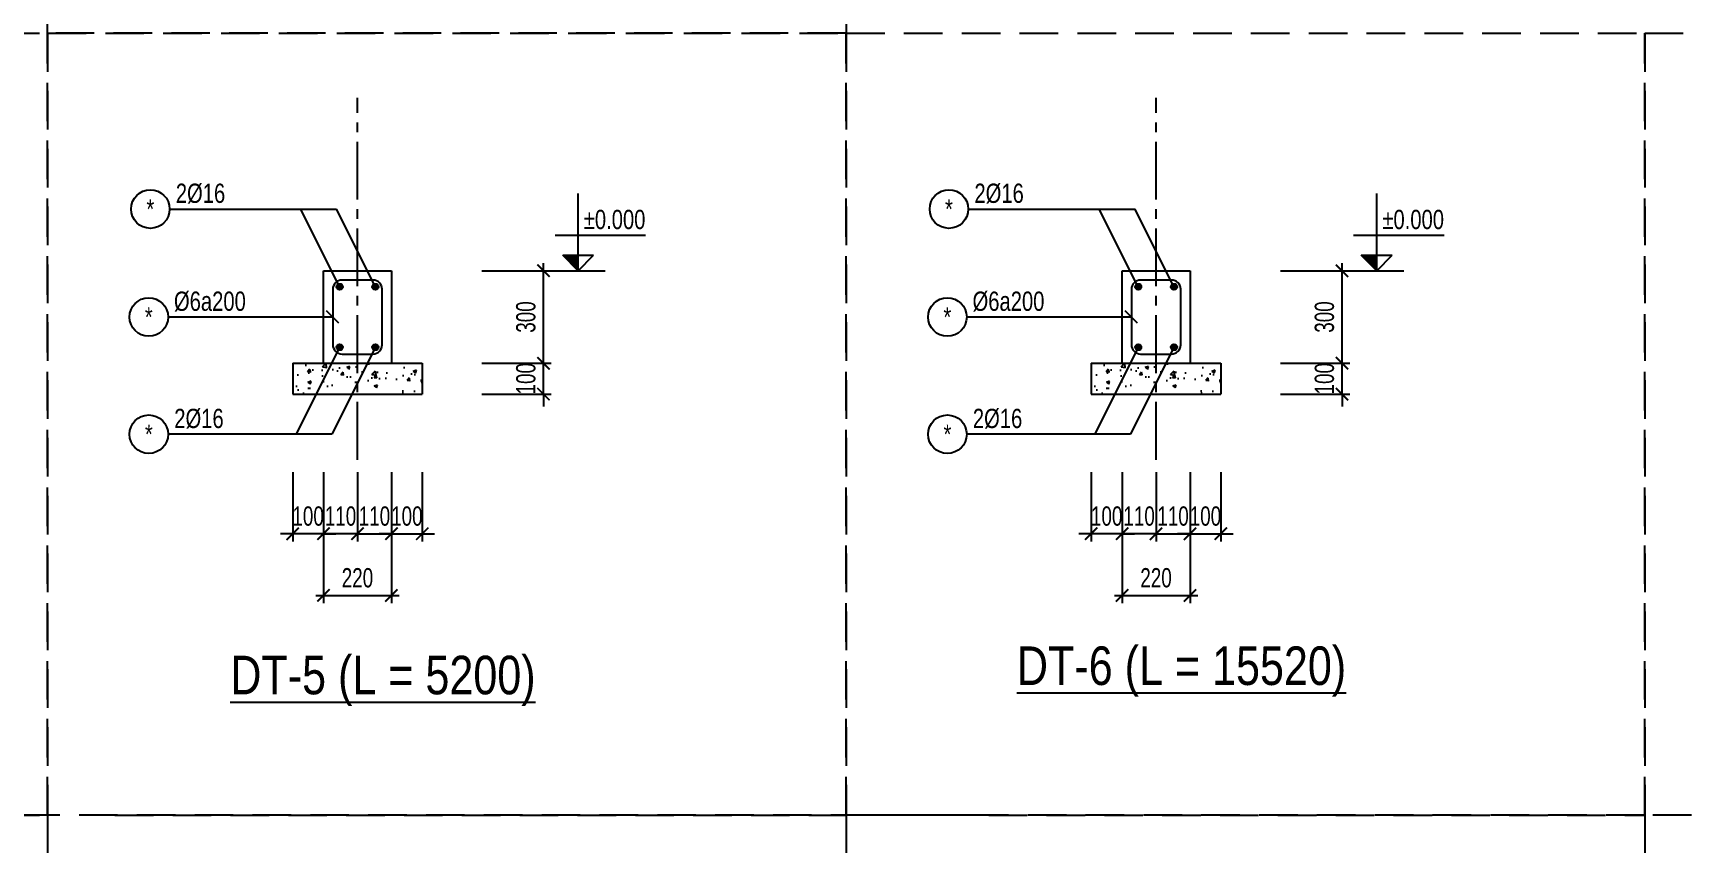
# Model space of a CAD drawing. Header units: millimetres. Extents: x 0 to 2110312, y -101172 to 3.
# Drawn here: x 1992976 to 1998350, y -38354 to -35726 of the extents above; entities that cross this region are included whole.
import ezdxf
from ezdxf.enums import TextEntityAlignment as Align

# ---------------------------------------------------------------- set-up
doc = ezdxf.new("R2010")
doc.units = ezdxf.units.MM
doc.header["$LTSCALE"] = 1000
doc.header["$MEASUREMENT"] = 0
doc.header["$PDMODE"] = 3
doc.linetypes.add('CENTER2', pattern=[1.125, 0.75, -0.125, 0.125, -0.125])
doc.linetypes.add('HIDDEN', pattern=[0.375, 0.25, -0.125])
doc.layers.get('0').update_dxf_attribs({"linetype": 'CONTINUOUS'})
doc.layers.get('Defpoints').update_dxf_attribs({"linetype": 'CONTINUOUS'})
for name, color, linetype in [('CDC.01.AXIS', 160, 'CENTER2'), ('CDC.02.DIM', 1, 'CONTINUOUS'), ('CDC.03.BORDER', 3, 'CONTINUOUS'), ('CDC.04.HIDDEN', 8, 'HIDDEN'), ('CDC.05.STEEL', 4, 'CONTINUOUS'), ('CDC.06.TEXT', 2, 'CONTINUOUS'), ('CDC.10.HATCH', 163, 'CONTINUOUS'), ('CDC.11.NOTE', 1, 'CONTINUOUS'), ('CDC.14.STEELNUM', 9, 'CONTINUOUS'), ('KCS_CHI', 1, 'CONTINUOUS'), ('KCS_STEEL', 4, 'CONTINUOUS')]:
    doc.layers.add(name, color=color, linetype=linetype)
doc.styles.add('KCS_BIGTEXT', font='arial.ttf', dxfattribs={"width": 0.75, "height": 125})
doc.styles.add('KCS_SMTEXT', font='arial.ttf', dxfattribs={"width": 0.7})
doc.dimstyles.new('KCS_DIM25', dxfattribs={"dimtxt": 62.5, "dimasz": 40, "dimexe": 25, "dimexo": 0, "dimgap": 25, "dimtad": 1, "dimdec": 0, "dimzin": 13, "dimdsep": 46, "dimtxsty": 'KCS_SMTEXT', "dimblk": 'ARCHTICK', "dimcen": 0, "dimdle": 25, "dimclrd": 1, "dimclre": 1, "dimclrt": 2, "dimadec": 0, "dimazin": 0, "dimtfac": 1, "dimtdec": 0, "dimtix": 1, "dimtmove": 2, "dimatfit": 3, "dimfxl": 1, "dimtolj": 1, "dimtzin": 13, "dimarcsym": 0})

# ---------------------------------------------------------------- blocks, each defined once
blk = doc.blocks.new('KCS_SNODE')
at = {"layer": 'CDC.05.STEEL'}
blk.add_hatch(color=6, dxfattribs=at).paths.add_polyline_path([(10, 0, 1), (-10, 0, 1)])
at = {"layer": 'CDC.05.STEEL', "color": 6}
blk.add_circle((0, 0), 10, dxfattribs=at)
blk = doc.blocks.new('_ARCHTICK')
at = {"color": 0, "linetype": 'ByBlock', "const_width": 0.15}
blk.add_lwpolyline([(-0.5, -0.5), (0.5, 0.5)], dxfattribs=at)
blk = doc.blocks.new('*D30')
at = {"layer": 'CDC.02.DIM', "color": 1, "lineweight": -2, "transparency": 16777216}
for p, q in [((1993917, -37149), (1993917, -37374)), ((1994027, -37149), (1994027, -37374)), ((1993917, -37349), (1993877, -37349)), ((1994027, -37349), (1993917, -37349)), ((1994027, -37349), (1994067, -37349))]:
    blk.add_line(p, q, dxfattribs=at)
at = {"layer": 'Defpoints', "color": 0, "transparency": 16777216}
for p in [(1993917, -37149), (1994027, -37149), (1993917, -37349)]:
    blk.add_point(p, dxfattribs=at)
at = {"layer": 'CDC.02.DIM', "color": 1, "lineweight": -2, "transparency": 16777216, "xscale": 40, "yscale": 40, "zscale": 40}
blk.add_blockref('_ARCHTICK', (1993917, -37349), dxfattribs=at)
at = {"layer": 'CDC.02.DIM', "color": 1, "lineweight": -2, "transparency": 16777216, "xscale": 40, "yscale": 40, "zscale": 40, "rotation": 180}
blk.add_blockref('_ARCHTICK', (1994027, -37349), dxfattribs=at)
at = {"layer": 'CDC.02.DIM', "color": 2, "transparency": 16777216, "insert": (1993972, -37292.1), "char_height": 62.5, "attachment_point": 5, "style": 'KCS_SMTEXT'}
blk.add_mtext('\\A1;110', dxfattribs=at)
blk = doc.blocks.new('*D31')
at = {"layer": 'CDC.02.DIM', "color": 1, "lineweight": -2, "transparency": 16777216}
for p, q in [((1993817, -37149), (1993817, -37374)), ((1993917, -37149), (1993917, -37374)), ((1993817, -37349), (1993777, -37349)), ((1993917, -37349), (1993817, -37349)), ((1993917, -37349), (1993957, -37349))]:
    blk.add_line(p, q, dxfattribs=at)
at = {"layer": 'Defpoints', "color": 0, "transparency": 16777216}
for p in [(1993817, -37149), (1993917, -37149), (1993817, -37349)]:
    blk.add_point(p, dxfattribs=at)
at = {"layer": 'CDC.02.DIM', "color": 1, "lineweight": -2, "transparency": 16777216, "xscale": 40, "yscale": 40, "zscale": 40}
blk.add_blockref('_ARCHTICK', (1993817, -37349), dxfattribs=at)
at = {"layer": 'CDC.02.DIM', "color": 1, "lineweight": -2, "transparency": 16777216, "xscale": 40, "yscale": 40, "zscale": 40, "rotation": 180}
blk.add_blockref('_ARCHTICK', (1993917, -37349), dxfattribs=at)
at = {"layer": 'CDC.02.DIM', "color": 2, "transparency": 16777216, "insert": (1993867, -37292.1), "char_height": 62.5, "attachment_point": 5, "style": 'KCS_SMTEXT'}
blk.add_mtext('\\A1;100', dxfattribs=at)
blk = doc.blocks.new('*D32')
at = {"layer": 'CDC.02.DIM', "color": 1, "lineweight": -2, "transparency": 16777216}
for p, q in [((1994027, -37149), (1994027, -37374)), ((1994137.1, -37149), (1994137.1, -37374)), ((1994027, -37349), (1993987, -37349)), ((1994027, -37349), (1994137.1, -37349)), ((1994137.1, -37349), (1994177.1, -37349))]:
    blk.add_line(p, q, dxfattribs=at)
at = {"layer": 'Defpoints', "color": 0, "transparency": 16777216}
for p in [(1994027, -37149), (1994137.1, -37149), (1994137.1, -37349)]:
    blk.add_point(p, dxfattribs=at)
at = {"layer": 'CDC.02.DIM', "color": 1, "lineweight": -2, "transparency": 16777216, "xscale": 40, "yscale": 40, "zscale": 40}
blk.add_blockref('_ARCHTICK', (1994027, -37349), dxfattribs=at)
at = {"layer": 'CDC.02.DIM', "color": 1, "lineweight": -2, "transparency": 16777216, "xscale": 40, "yscale": 40, "zscale": 40, "rotation": 180}
blk.add_blockref('_ARCHTICK', (1994137.1, -37349), dxfattribs=at)
at = {"layer": 'CDC.02.DIM', "color": 2, "transparency": 16777216, "insert": (1994082.1, -37292.1), "char_height": 62.5, "attachment_point": 5, "style": 'KCS_SMTEXT'}
blk.add_mtext('\\A1;110', dxfattribs=at)
blk = doc.blocks.new('*D33')
at = {"layer": 'CDC.02.DIM', "color": 1, "lineweight": -2, "transparency": 16777216}
for p, q in [((1994137.1, -37149), (1994137.1, -37374)), ((1994237.1, -37149), (1994237.1, -37374)), ((1994137.1, -37349), (1994097.1, -37349)), ((1994137.1, -37349), (1994237.1, -37349)), ((1994237.1, -37349), (1994277.1, -37349))]:
    blk.add_line(p, q, dxfattribs=at)
at = {"layer": 'Defpoints', "color": 0, "transparency": 16777216}
for p in [(1994137.1, -37149), (1994237.1, -37149), (1994237.1, -37349)]:
    blk.add_point(p, dxfattribs=at)
at = {"layer": 'CDC.02.DIM', "color": 1, "lineweight": -2, "transparency": 16777216, "xscale": 40, "yscale": 40, "zscale": 40}
blk.add_blockref('_ARCHTICK', (1994137.1, -37349), dxfattribs=at)
at = {"layer": 'CDC.02.DIM', "color": 1, "lineweight": -2, "transparency": 16777216, "xscale": 40, "yscale": 40, "zscale": 40, "rotation": 180}
blk.add_blockref('_ARCHTICK', (1994237.1, -37349), dxfattribs=at)
at = {"layer": 'CDC.02.DIM', "color": 2, "transparency": 16777216, "insert": (1994187.1, -37292.1), "char_height": 62.5, "attachment_point": 5, "style": 'KCS_SMTEXT'}
blk.add_mtext('\\A1;100', dxfattribs=at)
blk = doc.blocks.new('*D34')
at = {"layer": 'CDC.02.DIM', "color": 1, "lineweight": -2, "transparency": 16777216}
for p, q in [((1993917, -37149), (1993917, -37574)), ((1994137.1, -37149), (1994137.1, -37574)), ((1993892, -37549), (1994162.1, -37549))]:
    blk.add_line(p, q, dxfattribs=at)
at = {"layer": 'Defpoints', "color": 0, "transparency": 16777216}
for p in [(1993917, -37149), (1994137.1, -37149), (1994137.1, -37549)]:
    blk.add_point(p, dxfattribs=at)
at = {"layer": 'CDC.02.DIM', "color": 1, "lineweight": -2, "transparency": 16777216, "xscale": 40, "yscale": 40, "zscale": 40, "rotation": 180}
blk.add_blockref('_ARCHTICK', (1993917, -37549), dxfattribs=at)
at = {"layer": 'CDC.02.DIM', "color": 1, "lineweight": -2, "transparency": 16777216, "xscale": 40, "yscale": 40, "zscale": 40}
blk.add_blockref('_ARCHTICK', (1994137.1, -37549), dxfattribs=at)
at = {"layer": 'CDC.02.DIM', "color": 2, "transparency": 16777216, "insert": (1994027, -37492.1), "char_height": 62.5, "attachment_point": 5, "style": 'KCS_SMTEXT'}
blk.add_mtext('\\A1;220', dxfattribs=at)
blk = doc.blocks.new('*D35')
at = {"layer": 'CDC.02.DIM', "color": 1, "lineweight": -2, "transparency": 16777216}
for p, q in [((1994630.1, -36796.4), (1994630.1, -36756.4)), ((1994430.1, -36796.4), (1994655.1, -36796.4)), ((1994630.1, -36896.4), (1994630.1, -36796.4)), ((1994430.1, -36896.4), (1994655.1, -36896.4)), ((1994630.1, -36896.4), (1994630.1, -36936.4))]:
    blk.add_line(p, q, dxfattribs=at)
at = {"layer": 'Defpoints', "color": 0, "transparency": 16777216}
for p in [(1994430.1, -36796.4), (1994630.1, -36796.4), (1994430.1, -36896.4)]:
    blk.add_point(p, dxfattribs=at)
at = {"layer": 'CDC.02.DIM', "color": 1, "lineweight": -2, "transparency": 16777216, "xscale": 40, "yscale": 40, "zscale": 40}
for p, rotation in [((1994630.1, -36796.4), 270), ((1994630.1, -36896.4), 90)]:
    blk.add_blockref('_ARCHTICK', p, dxfattribs=dict(at, rotation=rotation))
at = {"layer": 'CDC.02.DIM', "color": 2, "transparency": 16777216, "insert": (1994573.1, -36846.4), "char_height": 62.5, "attachment_point": 5, "rotation": 90, "style": 'KCS_SMTEXT'}
blk.add_mtext('\\A1;100', dxfattribs=at)
blk = doc.blocks.new('*D36')
at = {"layer": 'CDC.02.DIM', "color": 1, "lineweight": -2, "transparency": 16777216}
for p, q in [((1994630.1, -36821.4), (1994630.1, -36471.4)), ((1994430.1, -36496.4), (1994655.1, -36496.4)), ((1994430.1, -36796.4), (1994655.1, -36796.4))]:
    blk.add_line(p, q, dxfattribs=at)
at = {"layer": 'Defpoints', "color": 0, "transparency": 16777216}
for p in [(1994430.1, -36496.4), (1994630.1, -36496.4), (1994430.1, -36796.4)]:
    blk.add_point(p, dxfattribs=at)
at = {"layer": 'CDC.02.DIM', "color": 1, "lineweight": -2, "transparency": 16777216, "xscale": 40, "yscale": 40, "zscale": 40}
for p, rotation in [((1994630.1, -36496.4), 90), ((1994630.1, -36796.4), 270)]:
    blk.add_blockref('_ARCHTICK', p, dxfattribs=dict(at, rotation=rotation))
at = {"layer": 'CDC.02.DIM', "color": 2, "transparency": 16777216, "insert": (1994573.1, -36646.4), "char_height": 62.5, "attachment_point": 5, "rotation": 90, "style": 'KCS_SMTEXT'}
blk.add_mtext('\\A1;300', dxfattribs=at)
blk = doc.blocks.new('COS_CD')
at = {"layer": 'CDC.10.HATCH'}
blk.add_hatch(color=256, dxfattribs=at).paths.add_polyline_path([(37.5, 50), (87.5, 0), (87.5, 50)])
at = {"layer": 'CDC.02.DIM'}
for p, q in [((0, 0), (175, 0)), ((37.5, 50), (137.5, 50)), ((87.5, 0), (37.5, 50)), ((87.5, 0), (87.5, 50)), ((87.5, 0), (137.5, 50))]:
    blk.add_line(p, q, dxfattribs=at)
blk = doc.blocks.new('*D37')
at = {"layer": 'CDC.02.DIM', "color": 1, "lineweight": -2, "transparency": 16777216}
for p, q in [((1996506, -37149), (1996506, -37374)), ((1996616.1, -37149), (1996616.1, -37374)), ((1996506, -37349), (1996466, -37349)), ((1996616.1, -37349), (1996506, -37349)), ((1996616.1, -37349), (1996656.1, -37349))]:
    blk.add_line(p, q, dxfattribs=at)
at = {"layer": 'Defpoints', "color": 0, "transparency": 16777216}
for p in [(1996506, -37149), (1996616.1, -37149), (1996506, -37349)]:
    blk.add_point(p, dxfattribs=at)
at = {"layer": 'CDC.02.DIM', "color": 1, "lineweight": -2, "transparency": 16777216, "xscale": 40, "yscale": 40, "zscale": 40}
blk.add_blockref('_ARCHTICK', (1996506, -37349), dxfattribs=at)
at = {"layer": 'CDC.02.DIM', "color": 1, "lineweight": -2, "transparency": 16777216, "xscale": 40, "yscale": 40, "zscale": 40, "rotation": 180}
blk.add_blockref('_ARCHTICK', (1996616.1, -37349), dxfattribs=at)
at = {"layer": 'CDC.02.DIM', "color": 2, "transparency": 16777216, "insert": (1996561.1, -37292.1), "char_height": 62.5, "attachment_point": 5, "style": 'KCS_SMTEXT'}
blk.add_mtext('\\A1;110', dxfattribs=at)
blk = doc.blocks.new('*D38')
at = {"layer": 'CDC.02.DIM', "color": 1, "lineweight": -2, "transparency": 16777216}
for p, q in [((1996406, -37149), (1996406, -37374)), ((1996506, -37149), (1996506, -37374)), ((1996406, -37349), (1996366, -37349)), ((1996506, -37349), (1996406, -37349)), ((1996506, -37349), (1996546, -37349))]:
    blk.add_line(p, q, dxfattribs=at)
at = {"layer": 'Defpoints', "color": 0, "transparency": 16777216}
for p in [(1996406, -37149), (1996506, -37149), (1996406, -37349)]:
    blk.add_point(p, dxfattribs=at)
at = {"layer": 'CDC.02.DIM', "color": 1, "lineweight": -2, "transparency": 16777216, "xscale": 40, "yscale": 40, "zscale": 40}
blk.add_blockref('_ARCHTICK', (1996406, -37349), dxfattribs=at)
at = {"layer": 'CDC.02.DIM', "color": 1, "lineweight": -2, "transparency": 16777216, "xscale": 40, "yscale": 40, "zscale": 40, "rotation": 180}
blk.add_blockref('_ARCHTICK', (1996506, -37349), dxfattribs=at)
at = {"layer": 'CDC.02.DIM', "color": 2, "transparency": 16777216, "insert": (1996456, -37292.1), "char_height": 62.5, "attachment_point": 5, "style": 'KCS_SMTEXT'}
blk.add_mtext('\\A1;100', dxfattribs=at)
blk = doc.blocks.new('*D39')
at = {"layer": 'CDC.02.DIM', "color": 1, "lineweight": -2, "transparency": 16777216}
for p, q in [((1996616.1, -37149), (1996616.1, -37374)), ((1996726.2, -37149), (1996726.2, -37374)), ((1996616.1, -37349), (1996576.1, -37349)), ((1996616.1, -37349), (1996726.2, -37349)), ((1996726.2, -37349), (1996766.2, -37349))]:
    blk.add_line(p, q, dxfattribs=at)
at = {"layer": 'Defpoints', "color": 0, "transparency": 16777216}
for p in [(1996616.1, -37149), (1996726.2, -37149), (1996726.2, -37349)]:
    blk.add_point(p, dxfattribs=at)
at = {"layer": 'CDC.02.DIM', "color": 1, "lineweight": -2, "transparency": 16777216, "xscale": 40, "yscale": 40, "zscale": 40}
blk.add_blockref('_ARCHTICK', (1996616.1, -37349), dxfattribs=at)
at = {"layer": 'CDC.02.DIM', "color": 1, "lineweight": -2, "transparency": 16777216, "xscale": 40, "yscale": 40, "zscale": 40, "rotation": 180}
blk.add_blockref('_ARCHTICK', (1996726.2, -37349), dxfattribs=at)
at = {"layer": 'CDC.02.DIM', "color": 2, "transparency": 16777216, "insert": (1996671.2, -37292.1), "char_height": 62.5, "attachment_point": 5, "style": 'KCS_SMTEXT'}
blk.add_mtext('\\A1;110', dxfattribs=at)
blk = doc.blocks.new('*D40')
at = {"layer": 'CDC.02.DIM', "color": 1, "lineweight": -2, "transparency": 16777216}
for p, q in [((1996726.2, -37149), (1996726.2, -37374)), ((1996826.2, -37149), (1996826.2, -37374)), ((1996726.2, -37349), (1996686.2, -37349)), ((1996726.2, -37349), (1996826.2, -37349)), ((1996826.2, -37349), (1996866.2, -37349))]:
    blk.add_line(p, q, dxfattribs=at)
at = {"layer": 'Defpoints', "color": 0, "transparency": 16777216}
for p in [(1996726.2, -37149), (1996826.2, -37149), (1996826.2, -37349)]:
    blk.add_point(p, dxfattribs=at)
at = {"layer": 'CDC.02.DIM', "color": 1, "lineweight": -2, "transparency": 16777216, "xscale": 40, "yscale": 40, "zscale": 40}
blk.add_blockref('_ARCHTICK', (1996726.2, -37349), dxfattribs=at)
at = {"layer": 'CDC.02.DIM', "color": 1, "lineweight": -2, "transparency": 16777216, "xscale": 40, "yscale": 40, "zscale": 40, "rotation": 180}
blk.add_blockref('_ARCHTICK', (1996826.2, -37349), dxfattribs=at)
at = {"layer": 'CDC.02.DIM', "color": 2, "transparency": 16777216, "insert": (1996776.2, -37292.1), "char_height": 62.5, "attachment_point": 5, "style": 'KCS_SMTEXT'}
blk.add_mtext('\\A1;100', dxfattribs=at)
blk = doc.blocks.new('*D41')
at = {"layer": 'CDC.02.DIM', "color": 1, "lineweight": -2, "transparency": 16777216}
for p, q in [((1996506, -37149), (1996506, -37574)), ((1996726.2, -37149), (1996726.2, -37574)), ((1996481, -37549), (1996751.2, -37549))]:
    blk.add_line(p, q, dxfattribs=at)
at = {"layer": 'Defpoints', "color": 0, "transparency": 16777216}
for p in [(1996506, -37149), (1996726.2, -37149), (1996726.2, -37549)]:
    blk.add_point(p, dxfattribs=at)
at = {"layer": 'CDC.02.DIM', "color": 1, "lineweight": -2, "transparency": 16777216, "xscale": 40, "yscale": 40, "zscale": 40, "rotation": 180}
blk.add_blockref('_ARCHTICK', (1996506, -37549), dxfattribs=at)
at = {"layer": 'CDC.02.DIM', "color": 1, "lineweight": -2, "transparency": 16777216, "xscale": 40, "yscale": 40, "zscale": 40}
blk.add_blockref('_ARCHTICK', (1996726.2, -37549), dxfattribs=at)
at = {"layer": 'CDC.02.DIM', "color": 2, "transparency": 16777216, "insert": (1996616.1, -37492.1), "char_height": 62.5, "attachment_point": 5, "style": 'KCS_SMTEXT'}
blk.add_mtext('\\A1;220', dxfattribs=at)
blk = doc.blocks.new('*D42')
at = {"layer": 'CDC.02.DIM', "color": 1, "lineweight": -2, "transparency": 16777216}
for p, q in [((1997219.1, -36796.4), (1997219.1, -36756.4)), ((1997019.1, -36796.4), (1997244.1, -36796.4)), ((1997219.1, -36896.4), (1997219.1, -36796.4)), ((1997019.1, -36896.4), (1997244.1, -36896.4)), ((1997219.1, -36896.4), (1997219.1, -36936.4))]:
    blk.add_line(p, q, dxfattribs=at)
at = {"layer": 'Defpoints', "color": 0, "transparency": 16777216}
for p in [(1997019.1, -36796.4), (1997219.1, -36796.4), (1997019.1, -36896.4)]:
    blk.add_point(p, dxfattribs=at)
at = {"layer": 'CDC.02.DIM', "color": 1, "lineweight": -2, "transparency": 16777216, "xscale": 40, "yscale": 40, "zscale": 40}
for p, rotation in [((1997219.1, -36796.4), 270), ((1997219.1, -36896.4), 90)]:
    blk.add_blockref('_ARCHTICK', p, dxfattribs=dict(at, rotation=rotation))
at = {"layer": 'CDC.02.DIM', "color": 2, "transparency": 16777216, "insert": (1997162.2, -36846.4), "char_height": 62.5, "attachment_point": 5, "rotation": 90, "style": 'KCS_SMTEXT'}
blk.add_mtext('\\A1;100', dxfattribs=at)
blk = doc.blocks.new('*D113')
at = {"layer": 'CDC.02.DIM', "color": 1, "lineweight": -2, "transparency": 16777216}
for p, q in [((1997219.1, -36821.4), (1997219.1, -36471.4)), ((1997019.1, -36496.4), (1997244.1, -36496.4)), ((1997019.1, -36796.4), (1997244.1, -36796.4))]:
    blk.add_line(p, q, dxfattribs=at)
at = {"layer": 'Defpoints', "color": 0, "transparency": 16777216}
for p in [(1997019.1, -36496.4), (1997219.1, -36496.4), (1997019.1, -36796.4)]:
    blk.add_point(p, dxfattribs=at)
at = {"layer": 'CDC.02.DIM', "color": 1, "lineweight": -2, "transparency": 16777216, "xscale": 40, "yscale": 40, "zscale": 40}
for p, rotation in [((1997219.1, -36496.4), 90), ((1997219.1, -36796.4), 270)]:
    blk.add_blockref('_ARCHTICK', p, dxfattribs=dict(at, rotation=rotation))
at = {"layer": 'CDC.02.DIM', "color": 2, "transparency": 16777216, "insert": (1997162.2, -36646.4), "char_height": 62.5, "attachment_point": 5, "rotation": 90, "style": 'KCS_SMTEXT'}
blk.add_mtext('\\A1;300', dxfattribs=at)

msp = doc.modelspace()

# ---------------------------------------------------------------- hatches: boundary and pattern name
at = {"layer": 'CDC.10.HATCH'}
h = msp.add_hatch(dxfattribs=at)
h.set_pattern_fill('AR-CONC', color=256, scale=15, style=0)
h.set_pattern_definition([(50, (-9427.555, -28624.96), (107.5890274, -9.4128202), [11.25, -123.75]), (355, (-9427.56, -28624.96), (-20.8127, 112.82882), [9, -99]), (100.4514, (-9418.59, -28625.74), (86.776407, 103.4159313), [9.5610285, -105.171317]), (46.1842, (-9427.56, -28594.96), (160.086157, -24.827852), [16.875, -185.625]), (96.6356, (-9414.21, -28597.03), (140.199406, 146.117681), [14.341543, -157.75695]), (351.1842, (-9427.56, -28594.96), (140.199292, 146.11779), [13.5, -148.5]), (21, (-9412.555, -28602.46), (89.536058, -60.3928336), [11.25, -123.75]), (326, (-9412.56, -28602.46), (36.4973, 108.772507), [9, -99]), (71.4514, (-9405.09, -28607.49), (126.0333943, 48.3795745), [9.5610285, -105.171317]), (37.5, (-9427.555, -28624.958), (1.8239783, 49.9340781), [0, -97.8, 0, -100.5, 0, -99.375]), (7.5, (-9427.555, -28624.96), (39.4604306, 59.1617568), [0, -57.3, 0, -95.55, 0, -37.875]), (327.5, (-9461.005, -28624.958), (80.0733654, -3.3832308), [0, -37.5, 0, -117, 0, -155.25]), (317.5, (-9476.005, -28624.96), (87.4779254, 15.0157473), [0, -48.75, 0, -77.7, 0, -110.25])])
h.paths.add_polyline_path([(1994067.1, -36801.4), (1994064.6, -36796.4), (1993995.1, -36796.4), (1994045.1, -36896.4), (1994067.1, -36896.4)])
h.paths.add_polyline_path([(1994067.1, -36801.4), (1994067.1, -36896.4), (1994114.6, -36896.4)], flags=17)
h.paths.add_polyline_path([(1994125.6, -36796.4), (1994067.1, -36796.4), (1994067.1, -36801.4), (1994114.6, -36896.4), (1994175.6, -36896.4)])
h.paths.add_polyline_path([(1994191.1, -36796.4), (1994125.6, -36796.4), (1994175.6, -36896.4), (1994241.1, -36896.4)])
h.paths.add_polyline_path([(1993817, -36796.4), (1993817, -36896.4), (1994045.1, -36896.4), (1993995.1, -36796.4)])
h.paths.add_polyline_path([(1994237.1, -36888.5), (1994237.1, -36796.4), (1994191.1, -36796.4)])
h = msp.add_hatch(dxfattribs=at)
h.set_pattern_fill('AR-CONC', color=256, scale=15, style=0)
h.set_pattern_definition([(50, (-6838.47, -28624.96), (107.5890274, -9.4128202), [11.25, -123.75]), (355, (-6838.47, -28624.96), (-20.8127, 112.82882), [9, -99]), (100.4514, (-6829.5, -28625.74), (86.776407, 103.4159313), [9.5610285, -105.171317]), (46.1842, (-6838.47, -28594.96), (160.086157, -24.827852), [16.875, -185.625]), (96.6356, (-6825.13, -28597.03), (140.199406, 146.117681), [14.341543, -157.75695]), (351.1842, (-6838.47, -28594.96), (140.199292, 146.11779), [13.5, -148.5]), (21, (-6823.47, -28602.46), (89.536058, -60.3928336), [11.25, -123.75]), (326, (-6823.47, -28602.46), (36.4973, 108.772507), [9, -99]), (71.4514, (-6816.01, -28607.49), (126.0333943, 48.3795745), [9.5610285, -105.171317]), (37.5, (-6838.47, -28624.958), (1.8239783, 49.9340781), [0, -97.8, 0, -100.5, 0, -99.375]), (7.5, (-6838.47, -28624.96), (39.4604306, 59.1617568), [0, -57.3, 0, -95.55, 0, -37.875]), (327.5, (-6871.92, -28624.958), (80.0733654, -3.3832308), [0, -37.5, 0, -117, 0, -155.25]), (317.5, (-6886.92, -28624.96), (87.4779254, 15.0157473), [0, -48.75, 0, -77.7, 0, -110.25])])
h.paths.add_polyline_path([(1996656.2, -36801.4), (1996653.7, -36796.4), (1996584.2, -36796.4), (1996634.2, -36896.4), (1996656.2, -36896.4)])
h.paths.add_polyline_path([(1996656.2, -36801.4), (1996656.2, -36896.4), (1996703.7, -36896.4)], flags=17)
h.paths.add_polyline_path([(1996714.7, -36796.4), (1996656.2, -36796.4), (1996656.2, -36801.4), (1996703.7, -36896.4), (1996764.7, -36896.4)])
h.paths.add_polyline_path([(1996780.2, -36796.4), (1996714.7, -36796.4), (1996764.7, -36896.4), (1996830.2, -36896.4)])
h.paths.add_polyline_path([(1996406, -36796.4), (1996406, -36896.4), (1996634.2, -36896.4), (1996584.2, -36796.4)])
h.paths.add_polyline_path([(1996826.2, -36888.5), (1996826.2, -36796.4), (1996780.2, -36796.4)])

# ---------------------------------------------------------------- linework, layer by layer
at = {"layer": 'CDC.01.AXIS', "ltscale": 0.25}
for p, q in [((1994027, -37109.2), (1994027, -35935.8)), ((1996616.1, -37109.2), (1996616.1, -35935.8))]:
    msp.add_line(p, q, dxfattribs=at)
at = {"layer": 'CDC.03.BORDER'}
for p, q in [((1993917, -36796.4), (1993917, -36496.4)), ((1993917, -36496.4), (1994137.1, -36496.4)), ((1994137.1, -36496.4), (1994137.1, -36796.4)), ((1996506, -36796.4), (1996506, -36496.4)), ((1996506, -36496.4), (1996726.2, -36496.4)), ((1996726.2, -36496.4), (1996726.2, -36796.4)), ((1993817, -36796.4), (1994237.1, -36796.4)), ((1993817, -36796.4), (1993817, -36896.4)), ((1994237.1, -36796.4), (1994237.1, -36896.4)), ((1996406, -36796.4), (1996826.2, -36796.4)), ((1996406, -36796.4), (1996406, -36896.4)), ((1996826.2, -36796.4), (1996826.2, -36896.4)), ((1993817, -36896.4), (1994237.1, -36896.4)), ((1996406, -36896.4), (1996826.2, -36896.4))]:
    msp.add_line(p, q, dxfattribs=at)
at = {"layer": 'CDC.04.HIDDEN', "ltscale": 0.5}
for points in [[(1993022.3, -31474.7), (1995611.4, -31474.7), (1995611.4, -35726.1), (1993022.3, -35726.1)], [(1995611.4, -35726.1), (1998200.4, -35726.1), (1998200.4, -38261.7), (1995611.4, -38261.7)], [(1998200.4, -35726.1), (2000789.5, -35726.1), (2000789.5, -38261.7), (1998200.4, -38261.7)], [(1990433.2, -38261.7), (1993022.3, -38261.7), (1993022.3, -40975.3), (1990433.2, -40975.3)]]:
    msp.add_lwpolyline(points, close=True, dxfattribs=at)
for points in [[(1996062, -38261.7), (1985255, -38261.7), (1985255, -35726.1), (1987844.1, -35726.1), (1987844.1, -38261.7)], [(1990433.2, -38261.7), (1990433.2, -35726.1), (1993022.3, -35726.1), (1993022.3, -38261.7)], [(1993022.3, -38261.7), (1993022.3, -35726.1), (1995611.4, -35726.1), (1995611.4, -38261.7)], [(1996073.8, -38261.7), (1998200.4, -38261.7), (1998200.4, -40975.3), (1993022.3, -40975.3)], [(1993240.7, -38261.7), (1995611.4, -38261.7), (1995611.4, -40203.5)]]:
    msp.add_lwpolyline(points, dxfattribs=at)
at = {"layer": 'CDC.05.STEEL'}
for points in [[(1993977.1, -36766.4), (1994077.1, -36766.4, 0.414214), (1994107.1, -36736.4), (1994107.1, -36556.4, 0.414214), (1994077.1, -36526.4), (1993977.1, -36526.4, 0.414214), (1993947.1, -36556.4), (1993947.1, -36736.4, 0.414214)], [(1996566.2, -36766.4), (1996666.2, -36766.4, 0.414214), (1996696.2, -36736.4), (1996696.2, -36556.4, 0.414214), (1996666.2, -36526.4), (1996566.2, -36526.4, 0.414214), (1996536.2, -36556.4), (1996536.2, -36736.4, 0.414214)]]:
    msp.add_lwpolyline(points, format="xyb", close=True, dxfattribs=at)
at = {"layer": 'CDC.11.NOTE'}
for p, q in [((1994742.6, -36496.4), (1994742.6, -36246.4)), ((1997331.6, -36496.4), (1997331.6, -36246.4)), ((1993418.1, -36296.4), (1993959.1, -36296.4)), ((1993969.1, -36548.4), (1993843.1, -36296.4)), ((1994085.1, -36548.4), (1993959.1, -36296.4)), ((1996007.2, -36296.4), (1996548.2, -36296.4)), ((1996558.2, -36548.4), (1996432.2, -36296.4)), ((1996674.2, -36548.4), (1996548.2, -36296.4)), ((1994667.6, -36381.4), (1994960.6, -36381.4)), ((1997256.6, -36381.4), (1997549.7, -36381.4)), ((1993947.1, -36646.4), (1993413.1, -36646.4)), ((1996536.2, -36646.4), (1996002.2, -36646.4)), ((1993969.1, -36744.4), (1993828.1, -37026.4)), ((1994085.1, -36744.4), (1993944.1, -37026.4)), ((1996558.2, -36744.4), (1996417.2, -37026.4)), ((1996674.2, -36744.4), (1996533.2, -37026.4)), ((1993944.1, -37026.4), (1993413.1, -37026.4)), ((1996533.2, -37026.4), (1996002.2, -37026.4))]:
    msp.add_line(p, q, dxfattribs=at)
at = {"layer": 'CDC.11.NOTE', "color": 3}
for p, q in [((1993967.1, -36666.4), (1993927.1, -36626.4)), ((1996556.2, -36666.4), (1996516.2, -36626.4))]:
    msp.add_line(p, q, dxfattribs=at)
at = {"layer": 'CDC.14.STEELNUM'}
for centre in [(1993355.6, -36296.4), (1995944.7, -36296.4), (1993350.6, -36646.4), (1995939.7, -36646.4), (1993350.6, -37026.4), (1995939.7, -37026.4)]:
    msp.add_circle(centre, 62.5, dxfattribs=at)

# ---------------------------------------------------------------- block references
at = {"layer": 'KCS_CHI'}
for p in [(1994655.1, -36496.4), (1997244.1, -36496.4)]:
    msp.add_blockref('COS_CD', p, dxfattribs=at)
at = {"layer": 'KCS_STEEL'}
for p in [(1993969.1, -36548.4), (1994085.1, -36548.4), (1996558.2, -36548.4), (1996674.2, -36548.4), (1993969.1, -36744.4), (1993969.1, -36744.4), (1994085.1, -36744.4), (1996558.2, -36744.4), (1996558.2, -36744.4), (1996674.2, -36744.4)]:
    msp.add_blockref('KCS_SNODE', p, dxfattribs=at)

# ---------------------------------------------------------------- texts
at = {"layer": 'CDC.06.TEXT', "style": 'KCS_SMTEXT', "width": 0.75}
for p in [(1993438.1, -36276.4), (1996027.2, -36276.4)]:
    msp.add_text('2%%C16', height=62.5, dxfattribs=at).set_placement(p)
for s, p in [('%%P0.000', (1994960.6, -36361.4)), ('%%P0.000', (1997549.7, -36361.4)), ('%%C6a200', (1993665.1, -36626.4)), ('%%C6a200', (1996254.2, -36626.4)), ('2%%C16', (1993593.3, -37006.4)), ('2%%C16', (1996182.4, -37006.4))]:
    msp.add_text(s, height=62.5, dxfattribs=at).set_placement(p, align=Align.RIGHT)
at = {"layer": 'CDC.06.TEXT', "style": 'KCS_BIGTEXT', "width": 0.8}
for s, p in [('%%UDT-6 (L = 15520)', (1996698.8, -37839.4)), ('%%UDT-5 (L = 5200)', (1994109.7, -37869.6))]:
    msp.add_text(s, height=125, dxfattribs=at).set_placement(p, align=Align.CENTER)
at = {"layer": 'CDC.14.STEELNUM', "style": 'KCS_SMTEXT', "width": 0.75}
for p in [(1993355.6, -36296.4), (1995944.7, -36296.4), (1993350.5, -36646.4), (1995939.6, -36646.4), (1993350.8, -37026.4), (1995939.9, -37026.4)]:
    msp.add_text('*', height=62.5, dxfattribs=at).set_placement(p, align=Align.MIDDLE_CENTER)

# ---------------------------------------------------------------- dimensions: what is measured, and where the dimension line sits
at = {"layer": 'CDC.02.DIM'}
for base, p1, p2, picture, middle in [((1994630.1, -36496.4), (1994430.1, -36796.4), (1994430.1, -36496.4), '*D36', (1994573.1, -36646.4)), ((1997219.1, -36496.4), (1997019.1, -36796.4), (1997019.1, -36496.4), '*D113', (1997162.2, -36646.4)), ((1994630.1, -36796.4), (1994430.1, -36896.4), (1994430.1, -36796.4), '*D35', (1994573.1, -36846.4)), ((1997219.1, -36796.4), (1997019.1, -36896.4), (1997019.1, -36796.4), '*D42', (1997162.2, -36846.4))]:
    dim = msp.add_linear_dim(base=base, p1=p1, p2=p2, angle=90, dimstyle='KCS_DIM25', dxfattribs=at)
    dim.commit()
    dim.dimension.update_dxf_attribs({"geometry": picture, "text_midpoint": middle})
for base, p1, p2, picture, middle in [((1993817, -37349), (1993917, -37149), (1993817, -37149), '*D31', (1993867, -37292.1)), ((1993917, -37349), (1994027, -37149), (1993917, -37149), '*D30', (1993972, -37292.1)), ((1994137.1, -37549), (1993917, -37149), (1994137.1, -37149), '*D34', (1994027, -37492.1)), ((1994137.1, -37349), (1994027, -37149), (1994137.1, -37149), '*D32', (1994082.1, -37292.1)), ((1994237.1, -37349), (1994137.1, -37149), (1994237.1, -37149), '*D33', (1994187.1, -37292.1)), ((1996406, -37349), (1996506, -37149), (1996406, -37149), '*D38', (1996456, -37292.1)), ((1996506, -37349), (1996616.1, -37149), (1996506, -37149), '*D37', (1996561.1, -37292.1)), ((1996726.2, -37549), (1996506, -37149), (1996726.2, -37149), '*D41', (1996616.1, -37492.1)), ((1996726.2, -37349), (1996616.1, -37149), (1996726.2, -37149), '*D39', (1996671.2, -37292.1)), ((1996826.2, -37349), (1996726.2, -37149), (1996826.2, -37149), '*D40', (1996776.2, -37292.1))]:
    dim = msp.add_linear_dim(base=base, p1=p1, p2=p2, dimstyle='KCS_DIM25', dxfattribs=at)
    dim.commit()
    dim.dimension.update_dxf_attribs({"geometry": picture, "text_midpoint": middle})

doc.saveas('drawing.dxf')
